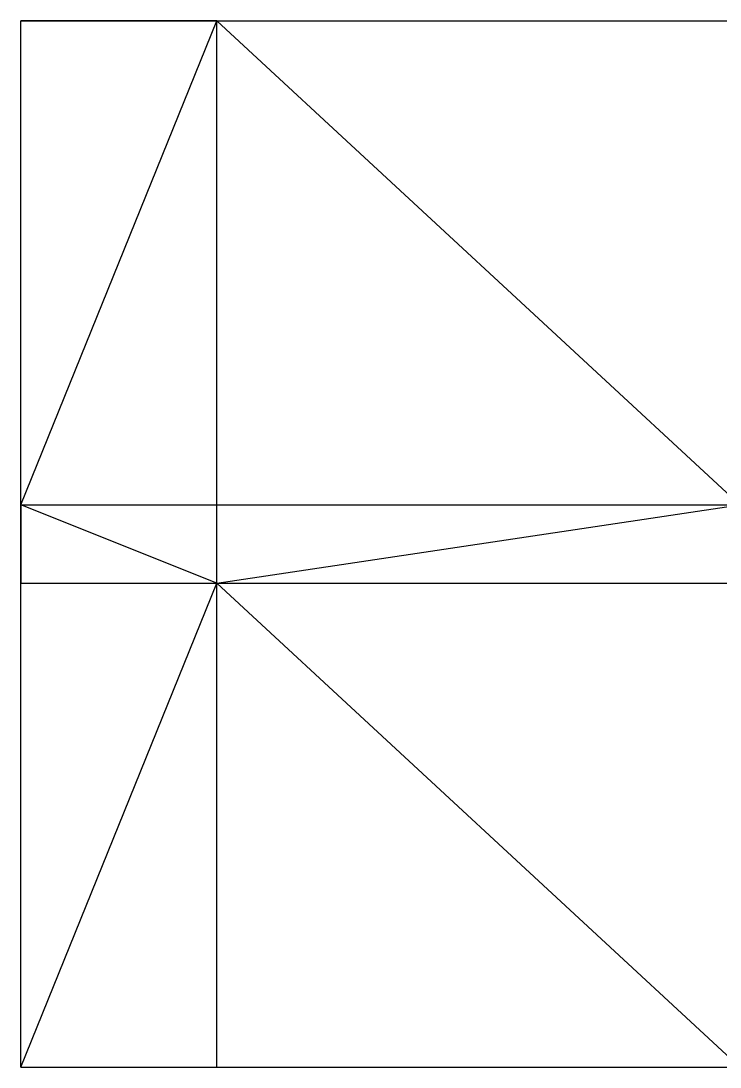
# Model space of a CAD drawing. Header units: metres. Extents: x 0 to 30, y 0 to 40.
# Drawn here: x 0 to 10.7, y 24 to 40 of the extents above; entities that cross this region are included whole.
import ezdxf

# ---------------------------------------------------------------- set-up
doc = ezdxf.new("R2010")
doc.units = ezdxf.units.M
for name, color, linetype in [('beam_x', 3, 'Continuous'), ('beam_y', 4, 'Continuous'), ('brace_xz', 1, 'Continuous'), ('brace_yz', 1, 'Continuous'), ('column', 7, 'Continuous'), ('floor_brace', 6, 'Continuous'), ('shear_wall_yz', 130, 'Continuous')]:
    doc.layers.add(name, color=color, linetype=linetype)

msp = doc.modelspace()

# ---------------------------------------------------------------- linework, layer by layer
at = {"layer": 'beam_x'}
for p, q in [((0, 40), (3, 40)), ((0, 40, 9), (3, 40, 9)), ((0, 40, 15), (3, 40, 15)), ((0, 40, 21), (3, 40, 21)), ((0, 40, 27), (3, 40, 27)), ((0, 40, 33), (3, 40, 33)), ((0, 40, 39), (3, 40, 39)), ((0, 40, 45), (3, 40, 45)), ((0, 40, 51), (3, 40, 51)), ((0, 40, 57), (3, 40, 57)), ((0, 40, 63), (3, 40, 63)), ((0, 40, 69), (3, 40, 69)), ((0, 40, 75), (3, 40, 75)), ((0, 40, 81), (3, 40, 81)), ((0, 40, 87), (3, 40, 87)), ((0, 40, 93), (3, 40, 93)), ((0, 40, 99), (3, 40, 99)), ((0, 40, 105), (3, 40, 105)), ((0, 40, 111), (3, 40, 111)), ((0, 40, 117), (3, 40, 117)), ((0, 40, 123), (3, 40, 123)), ((0, 40, 129), (3, 40, 129)), ((0, 40, 135), (3, 40, 135)), ((0, 40, 141), (3, 40, 141)), ((0, 40, 147), (3, 40, 147)), ((0, 40, 153), (3, 40, 153)), ((3, 40), (11, 40)), ((3, 40, 9), (11, 40, 9)), ((3, 40, 15), (11, 40, 15)), ((3, 40, 21), (11, 40, 21)), ((3, 40, 27), (11, 40, 27)), ((3, 40, 33), (11, 40, 33)), ((3, 40, 39), (11, 40, 39)), ((3, 40, 45), (11, 40, 45)), ((3, 40, 51), (11, 40, 51)), ((3, 40, 57), (11, 40, 57)), ((3, 40, 63), (11, 40, 63)), ((3, 40, 69), (11, 40, 69)), ((3, 40, 75), (11, 40, 75)), ((3, 40, 81), (11, 40, 81)), ((3, 40, 87), (11, 40, 87)), ((3, 40, 93), (11, 40, 93)), ((3, 40, 99), (11, 40, 99)), ((3, 40, 105), (11, 40, 105)), ((3, 40, 111), (11, 40, 111)), ((3, 40, 117), (11, 40, 117)), ((3, 40, 123), (11, 40, 123)), ((3, 40, 129), (11, 40, 129)), ((3, 40, 135), (11, 40, 135)), ((3, 40, 141), (11, 40, 141)), ((3, 40, 147), (11, 40, 147)), ((3, 40, 153), (11, 40, 153)), ((0, 32.6), (3, 32.6)), ((0, 32.6, 15), (3, 32.6, 15)), ((0, 32.6, 27), (3, 32.6, 27)), ((0, 32.6, 39), (3, 32.6, 39)), ((0, 32.6, 51), (3, 32.6, 51)), ((0, 32.6, 63), (3, 32.6, 63)), ((0, 32.6, 75), (3, 32.6, 75)), ((0, 32.6, 87), (3, 32.6, 87)), ((0, 32.6, 99), (3, 32.6, 99)), ((0, 32.6, 111), (3, 32.6, 111)), ((0, 32.6, 123), (3, 32.6, 123)), ((0, 32.6, 135), (3, 32.6, 135)), ((0, 32.6, 147), (3, 32.6, 147)), ((3, 32.6), (11, 32.6)), ((3, 32.6, 15), (11, 32.6, 15)), ((3, 32.6, 27), (11, 32.6, 27)), ((3, 32.6, 39), (11, 32.6, 39)), ((3, 32.6, 51), (11, 32.6, 51)), ((3, 32.6, 63), (11, 32.6, 63)), ((3, 32.6, 75), (11, 32.6, 75)), ((3, 32.6, 87), (11, 32.6, 87)), ((3, 32.6, 99), (11, 32.6, 99)), ((3, 32.6, 111), (11, 32.6, 111)), ((3, 32.6, 123), (11, 32.6, 123)), ((3, 32.6, 135), (11, 32.6, 135)), ((3, 32.6, 147), (11, 32.6, 147)), ((0, 31.4), (3, 31.4)), ((0, 31.4, 15), (3, 31.4, 15)), ((0, 31.4, 27), (3, 31.4, 27)), ((0, 31.4, 39), (3, 31.4, 39)), ((0, 31.4, 51), (3, 31.4, 51)), ((0, 31.4, 63), (3, 31.4, 63)), ((0, 31.4, 75), (3, 31.4, 75)), ((0, 31.4, 87), (3, 31.4, 87)), ((0, 31.4, 99), (3, 31.4, 99)), ((0, 31.4, 111), (3, 31.4, 111)), ((0, 31.4, 123), (3, 31.4, 123)), ((0, 31.4, 135), (3, 31.4, 135)), ((0, 31.4, 147), (3, 31.4, 147)), ((3, 31.4), (11, 31.4)), ((3, 31.4, 15), (11, 31.4, 15)), ((3, 31.4, 27), (11, 31.4, 27)), ((3, 31.4, 39), (11, 31.4, 39)), ((3, 31.4, 51), (11, 31.4, 51)), ((3, 31.4, 63), (11, 31.4, 63)), ((3, 31.4, 75), (11, 31.4, 75)), ((3, 31.4, 87), (11, 31.4, 87)), ((3, 31.4, 99), (11, 31.4, 99)), ((3, 31.4, 111), (11, 31.4, 111)), ((3, 31.4, 123), (11, 31.4, 123)), ((3, 31.4, 135), (11, 31.4, 135)), ((3, 31.4, 147), (11, 31.4, 147)), ((0, 24), (3, 24)), ((0, 24, 9), (3, 24, 9)), ((0, 24, 15), (3, 24, 15)), ((0, 24, 21), (3, 24, 21)), ((0, 24, 27), (3, 24, 27)), ((0, 24, 33), (3, 24, 33)), ((0, 24, 39), (3, 24, 39)), ((0, 24, 45), (3, 24, 45)), ((0, 24, 51), (3, 24, 51)), ((0, 24, 57), (3, 24, 57)), ((0, 24, 63), (3, 24, 63)), ((0, 24, 69), (3, 24, 69)), ((0, 24, 75), (3, 24, 75)), ((0, 24, 81), (3, 24, 81)), ((0, 24, 87), (3, 24, 87)), ((0, 24, 93), (3, 24, 93)), ((0, 24, 99), (3, 24, 99)), ((0, 24, 105), (3, 24, 105)), ((0, 24, 111), (3, 24, 111)), ((0, 24, 117), (3, 24, 117)), ((0, 24, 123), (3, 24, 123)), ((0, 24, 129), (3, 24, 129)), ((0, 24, 135), (3, 24, 135)), ((0, 24, 141), (3, 24, 141)), ((0, 24, 147), (3, 24, 147)), ((0, 24, 153), (3, 24, 153)), ((3, 24), (11, 24)), ((3, 24, 9), (11, 24, 9)), ((3, 24, 15), (11, 24, 15)), ((3, 24, 21), (11, 24, 21)), ((3, 24, 27), (11, 24, 27)), ((3, 24, 33), (11, 24, 33)), ((3, 24, 39), (11, 24, 39)), ((3, 24, 45), (11, 24, 45)), ((3, 24, 51), (11, 24, 51)), ((3, 24, 57), (11, 24, 57)), ((3, 24, 63), (11, 24, 63)), ((3, 24, 69), (11, 24, 69)), ((3, 24, 75), (11, 24, 75)), ((3, 24, 81), (11, 24, 81)), ((3, 24, 87), (11, 24, 87)), ((3, 24, 93), (11, 24, 93)), ((3, 24, 99), (11, 24, 99)), ((3, 24, 105), (11, 24, 105)), ((3, 24, 111), (11, 24, 111)), ((3, 24, 117), (11, 24, 117)), ((3, 24, 123), (11, 24, 123)), ((3, 24, 129), (11, 24, 129)), ((3, 24, 135), (11, 24, 135)), ((3, 24, 141), (11, 24, 141)), ((3, 24, 147), (11, 24, 147)), ((3, 24, 153), (11, 24, 153))]:
    msp.add_line(p, q, dxfattribs=at)
at = {"layer": 'beam_y'}
for p, q in [((0, 32.6), (0, 40)), ((0, 32.6, 9), (0, 40, 9)), ((0, 32.6, 15), (0, 40, 15)), ((0, 32.6, 21), (0, 40, 21)), ((0, 32.6, 27), (0, 40, 27)), ((0, 32.6, 33), (0, 40, 33)), ((0, 32.6, 39), (0, 40, 39)), ((0, 32.6, 45), (0, 40, 45)), ((0, 32.6, 51), (0, 40, 51)), ((0, 32.6, 57), (0, 40, 57)), ((0, 32.6, 63), (0, 40, 63)), ((0, 32.6, 69), (0, 40, 69)), ((0, 32.6, 75), (0, 40, 75)), ((0, 32.6, 81), (0, 40, 81)), ((0, 32.6, 87), (0, 40, 87)), ((0, 32.6, 93), (0, 40, 93)), ((0, 32.6, 99), (0, 40, 99)), ((0, 32.6, 105), (0, 40, 105)), ((0, 32.6, 111), (0, 40, 111)), ((0, 32.6, 117), (0, 40, 117)), ((0, 32.6, 123), (0, 40, 123)), ((0, 32.6, 129), (0, 40, 129)), ((0, 32.6, 135), (0, 40, 135)), ((0, 32.6, 141), (0, 40, 141)), ((0, 32.6, 147), (0, 40, 147)), ((0, 32.6, 153), (0, 40, 153)), ((3, 32.6, 9), (3, 40, 9)), ((3, 32.6, 21), (3, 40, 21)), ((3, 32.6, 33), (3, 40, 33)), ((3, 32.6, 45), (3, 40, 45)), ((3, 32.6, 57), (3, 40, 57)), ((3, 32.6, 69), (3, 40, 69)), ((3, 32.6, 81), (3, 40, 81)), ((3, 32.6, 93), (3, 40, 93)), ((3, 32.6, 105), (3, 40, 105)), ((3, 32.6, 117), (3, 40, 117)), ((3, 32.6, 129), (3, 40, 129)), ((3, 32.6, 141), (3, 40, 141)), ((3, 32.6, 153), (3, 40, 153)), ((0, 31.4), (0, 32.6)), ((0, 31.4, 9), (0, 32.6, 9)), ((0, 31.4, 15), (0, 32.6, 15)), ((0, 31.4, 21), (0, 32.6, 21)), ((0, 31.4, 27), (0, 32.6, 27)), ((0, 31.4, 33), (0, 32.6, 33)), ((0, 31.4, 39), (0, 32.6, 39)), ((0, 31.4, 45), (0, 32.6, 45)), ((0, 31.4, 51), (0, 32.6, 51)), ((0, 31.4, 57), (0, 32.6, 57)), ((0, 31.4, 63), (0, 32.6, 63)), ((0, 31.4, 69), (0, 32.6, 69)), ((0, 31.4, 75), (0, 32.6, 75)), ((0, 31.4, 81), (0, 32.6, 81)), ((0, 31.4, 87), (0, 32.6, 87)), ((0, 31.4, 93), (0, 32.6, 93)), ((0, 31.4, 99), (0, 32.6, 99)), ((0, 31.4, 105), (0, 32.6, 105)), ((0, 31.4, 111), (0, 32.6, 111)), ((0, 31.4, 117), (0, 32.6, 117)), ((0, 31.4, 123), (0, 32.6, 123)), ((0, 31.4, 129), (0, 32.6, 129)), ((0, 31.4, 135), (0, 32.6, 135)), ((0, 31.4, 141), (0, 32.6, 141)), ((0, 31.4, 147), (0, 32.6, 147)), ((0, 31.4, 153), (0, 32.6, 153)), ((3, 31.4, 9), (3, 32.6, 9)), ((3, 31.4, 21), (3, 32.6, 21)), ((3, 31.4, 33), (3, 32.6, 33)), ((3, 31.4, 45), (3, 32.6, 45)), ((3, 31.4, 57), (3, 32.6, 57)), ((3, 31.4, 69), (3, 32.6, 69)), ((3, 31.4, 81), (3, 32.6, 81)), ((3, 31.4, 93), (3, 32.6, 93)), ((3, 31.4, 105), (3, 32.6, 105)), ((3, 31.4, 117), (3, 32.6, 117)), ((3, 31.4, 129), (3, 32.6, 129)), ((3, 31.4, 141), (3, 32.6, 141)), ((3, 31.4, 153), (3, 32.6, 153)), ((0, 24), (0, 31.4)), ((0, 24, 9), (0, 31.4, 9)), ((0, 24, 15), (0, 31.4, 15)), ((0, 24, 21), (0, 31.4, 21)), ((0, 24, 27), (0, 31.4, 27)), ((0, 24, 33), (0, 31.4, 33)), ((0, 24, 39), (0, 31.4, 39)), ((0, 24, 45), (0, 31.4, 45)), ((0, 24, 51), (0, 31.4, 51)), ((0, 24, 57), (0, 31.4, 57)), ((0, 24, 63), (0, 31.4, 63)), ((0, 24, 69), (0, 31.4, 69)), ((0, 24, 75), (0, 31.4, 75)), ((0, 24, 81), (0, 31.4, 81)), ((0, 24, 87), (0, 31.4, 87)), ((0, 24, 93), (0, 31.4, 93)), ((0, 24, 99), (0, 31.4, 99)), ((0, 24, 105), (0, 31.4, 105)), ((0, 24, 111), (0, 31.4, 111)), ((0, 24, 117), (0, 31.4, 117)), ((0, 24, 123), (0, 31.4, 123)), ((0, 24, 129), (0, 31.4, 129)), ((0, 24, 135), (0, 31.4, 135)), ((0, 24, 141), (0, 31.4, 141)), ((0, 24, 147), (0, 31.4, 147)), ((0, 24, 153), (0, 31.4, 153)), ((3, 24, 9), (3, 31.4, 9)), ((3, 24, 21), (3, 31.4, 21)), ((3, 24, 33), (3, 31.4, 33)), ((3, 24, 45), (3, 31.4, 45)), ((3, 24, 57), (3, 31.4, 57)), ((3, 24, 69), (3, 31.4, 69)), ((3, 24, 81), (3, 31.4, 81)), ((3, 24, 93), (3, 31.4, 93)), ((3, 24, 105), (3, 31.4, 105)), ((3, 24, 117), (3, 31.4, 117)), ((3, 24, 129), (3, 31.4, 129)), ((3, 24, 141), (3, 31.4, 141)), ((3, 24, 153), (3, 31.4, 153))]:
    msp.add_line(p, q, dxfattribs=at)
at = {"layer": 'brace_xz'}
for p, q in [((3, 40), (0, 40, 9)), ((3, 40, 39), (0, 40, 45)), ((3, 40, 75), (0, 40, 81)), ((3, 40, 111), (0, 40, 117)), ((3, 40, 147), (0, 40, 153)), ((0, 24), (3, 24, 9)), ((0, 24, 39), (3, 24, 45)), ((0, 24, 75), (3, 24, 81)), ((0, 24, 111), (3, 24, 117)), ((0, 24, 147), (3, 24, 153))]:
    msp.add_line(p, q, dxfattribs=at)
at = {"layer": 'brace_yz'}
for p, q in [((0, 32.6), (0, 40, 9)), ((0, 32.6, 51), (0, 40, 57)), ((0, 32.6, 99), (0, 40, 105)), ((0, 32.6, 147), (0, 40, 153)), ((0, 24), (0, 31.4, 9)), ((0, 24, 51), (0, 31.4, 57)), ((0, 24, 99), (0, 31.4, 105)), ((0, 24, 147), (0, 31.4, 153))]:
    msp.add_line(p, q, dxfattribs=at)
at = {"layer": 'column'}
for p, q in [((0, 40), (0, 40, 9)), ((0, 40, 9), (0, 40, 15)), ((0, 40, 15), (0, 40, 21)), ((0, 40, 21), (0, 40, 27)), ((0, 40, 27), (0, 40, 33)), ((0, 40, 33), (0, 40, 39)), ((0, 40, 39), (0, 40, 45)), ((0, 40, 45), (0, 40, 51)), ((0, 40, 51), (0, 40, 57)), ((0, 40, 57), (0, 40, 63)), ((0, 40, 63), (0, 40, 69)), ((0, 40, 69), (0, 40, 75)), ((0, 40, 75), (0, 40, 81)), ((0, 40, 81), (0, 40, 87)), ((0, 40, 87), (0, 40, 93)), ((0, 40, 93), (0, 40, 99)), ((0, 40, 99), (0, 40, 105)), ((0, 40, 105), (0, 40, 111)), ((0, 40, 111), (0, 40, 117)), ((0, 40, 117), (0, 40, 123)), ((0, 40, 123), (0, 40, 129)), ((0, 40, 129), (0, 40, 135)), ((0, 40, 135), (0, 40, 141)), ((0, 40, 141), (0, 40, 147)), ((0, 40, 147), (0, 40, 153)), ((3, 40), (3, 40, 9)), ((3, 40, 9), (3, 40, 15)), ((3, 40, 15), (3, 40, 21)), ((3, 40, 21), (3, 40, 27)), ((3, 40, 27), (3, 40, 33)), ((3, 40, 33), (3, 40, 39)), ((3, 40, 39), (3, 40, 45)), ((3, 40, 45), (3, 40, 51)), ((3, 40, 51), (3, 40, 57)), ((3, 40, 57), (3, 40, 63)), ((3, 40, 63), (3, 40, 69)), ((3, 40, 69), (3, 40, 75)), ((3, 40, 75), (3, 40, 81)), ((3, 40, 81), (3, 40, 87)), ((3, 40, 87), (3, 40, 93)), ((3, 40, 93), (3, 40, 99)), ((3, 40, 99), (3, 40, 105)), ((3, 40, 105), (3, 40, 111)), ((3, 40, 111), (3, 40, 117)), ((3, 40, 117), (3, 40, 123)), ((3, 40, 123), (3, 40, 129)), ((3, 40, 129), (3, 40, 135)), ((3, 40, 135), (3, 40, 141)), ((3, 40, 141), (3, 40, 147)), ((3, 40, 147), (3, 40, 153)), ((0, 32.6), (0, 32.6, 9)), ((0, 32.6, 9), (0, 32.6, 15)), ((0, 32.6, 15), (0, 32.6, 21)), ((0, 32.6, 21), (0, 32.6, 27)), ((0, 32.6, 27), (0, 32.6, 33)), ((0, 32.6, 33), (0, 32.6, 39)), ((0, 32.6, 39), (0, 32.6, 45)), ((0, 32.6, 45), (0, 32.6, 51)), ((0, 32.6, 51), (0, 32.6, 57)), ((0, 32.6, 57), (0, 32.6, 63)), ((0, 32.6, 63), (0, 32.6, 69)), ((0, 32.6, 69), (0, 32.6, 75)), ((0, 32.6, 75), (0, 32.6, 81)), ((0, 32.6, 81), (0, 32.6, 87)), ((0, 32.6, 87), (0, 32.6, 93)), ((0, 32.6, 93), (0, 32.6, 99)), ((0, 32.6, 99), (0, 32.6, 105)), ((0, 32.6, 105), (0, 32.6, 111)), ((0, 32.6, 111), (0, 32.6, 117)), ((0, 32.6, 117), (0, 32.6, 123)), ((0, 32.6, 123), (0, 32.6, 129)), ((0, 32.6, 129), (0, 32.6, 135)), ((0, 32.6, 135), (0, 32.6, 141)), ((0, 32.6, 141), (0, 32.6, 147)), ((0, 32.6, 147), (0, 32.6, 153)), ((3, 32.6), (3, 32.6, 9)), ((3, 32.6, 9), (3, 32.6, 15)), ((3, 32.6, 15), (3, 32.6, 21)), ((3, 32.6, 21), (3, 32.6, 27)), ((3, 32.6, 27), (3, 32.6, 33)), ((3, 32.6, 33), (3, 32.6, 39)), ((3, 32.6, 39), (3, 32.6, 45)), ((3, 32.6, 45), (3, 32.6, 51)), ((3, 32.6, 51), (3, 32.6, 57)), ((3, 32.6, 57), (3, 32.6, 63)), ((3, 32.6, 63), (3, 32.6, 69)), ((3, 32.6, 69), (3, 32.6, 75)), ((3, 32.6, 75), (3, 32.6, 81)), ((3, 32.6, 81), (3, 32.6, 87)), ((3, 32.6, 87), (3, 32.6, 93)), ((3, 32.6, 93), (3, 32.6, 99)), ((3, 32.6, 99), (3, 32.6, 105)), ((3, 32.6, 105), (3, 32.6, 111)), ((3, 32.6, 111), (3, 32.6, 117)), ((3, 32.6, 117), (3, 32.6, 123)), ((3, 32.6, 123), (3, 32.6, 129)), ((3, 32.6, 129), (3, 32.6, 135)), ((3, 32.6, 135), (3, 32.6, 141)), ((3, 32.6, 141), (3, 32.6, 147)), ((3, 32.6, 147), (3, 32.6, 153)), ((0, 31.4), (0, 31.4, 9)), ((0, 31.4, 9), (0, 31.4, 15)), ((0, 31.4, 15), (0, 31.4, 21)), ((0, 31.4, 21), (0, 31.4, 27)), ((0, 31.4, 27), (0, 31.4, 33)), ((0, 31.4, 33), (0, 31.4, 39)), ((0, 31.4, 39), (0, 31.4, 45)), ((0, 31.4, 45), (0, 31.4, 51)), ((0, 31.4, 51), (0, 31.4, 57)), ((0, 31.4, 57), (0, 31.4, 63)), ((0, 31.4, 63), (0, 31.4, 69)), ((0, 31.4, 69), (0, 31.4, 75)), ((0, 31.4, 75), (0, 31.4, 81)), ((0, 31.4, 81), (0, 31.4, 87)), ((0, 31.4, 87), (0, 31.4, 93)), ((0, 31.4, 93), (0, 31.4, 99)), ((0, 31.4, 99), (0, 31.4, 105)), ((0, 31.4, 105), (0, 31.4, 111)), ((0, 31.4, 111), (0, 31.4, 117)), ((0, 31.4, 117), (0, 31.4, 123)), ((0, 31.4, 123), (0, 31.4, 129)), ((0, 31.4, 129), (0, 31.4, 135)), ((0, 31.4, 135), (0, 31.4, 141)), ((0, 31.4, 141), (0, 31.4, 147)), ((0, 31.4, 147), (0, 31.4, 153)), ((3, 31.4), (3, 31.4, 9)), ((3, 31.4, 9), (3, 31.4, 15)), ((3, 31.4, 15), (3, 31.4, 21)), ((3, 31.4, 21), (3, 31.4, 27)), ((3, 31.4, 27), (3, 31.4, 33)), ((3, 31.4, 33), (3, 31.4, 39)), ((3, 31.4, 39), (3, 31.4, 45)), ((3, 31.4, 45), (3, 31.4, 51)), ((3, 31.4, 51), (3, 31.4, 57)), ((3, 31.4, 57), (3, 31.4, 63)), ((3, 31.4, 63), (3, 31.4, 69)), ((3, 31.4, 69), (3, 31.4, 75)), ((3, 31.4, 75), (3, 31.4, 81)), ((3, 31.4, 81), (3, 31.4, 87)), ((3, 31.4, 87), (3, 31.4, 93)), ((3, 31.4, 93), (3, 31.4, 99)), ((3, 31.4, 99), (3, 31.4, 105)), ((3, 31.4, 105), (3, 31.4, 111)), ((3, 31.4, 111), (3, 31.4, 117)), ((3, 31.4, 117), (3, 31.4, 123)), ((3, 31.4, 123), (3, 31.4, 129)), ((3, 31.4, 129), (3, 31.4, 135)), ((3, 31.4, 135), (3, 31.4, 141)), ((3, 31.4, 141), (3, 31.4, 147)), ((3, 31.4, 147), (3, 31.4, 153)), ((0, 24), (0, 24, 9)), ((0, 24, 9), (0, 24, 15)), ((0, 24, 15), (0, 24, 21)), ((0, 24, 21), (0, 24, 27)), ((0, 24, 27), (0, 24, 33)), ((0, 24, 33), (0, 24, 39)), ((0, 24, 39), (0, 24, 45)), ((0, 24, 45), (0, 24, 51)), ((0, 24, 51), (0, 24, 57)), ((0, 24, 57), (0, 24, 63)), ((0, 24, 63), (0, 24, 69)), ((0, 24, 69), (0, 24, 75)), ((0, 24, 75), (0, 24, 81)), ((0, 24, 81), (0, 24, 87)), ((0, 24, 87), (0, 24, 93)), ((0, 24, 93), (0, 24, 99)), ((0, 24, 99), (0, 24, 105)), ((0, 24, 105), (0, 24, 111)), ((0, 24, 111), (0, 24, 117)), ((0, 24, 117), (0, 24, 123)), ((0, 24, 123), (0, 24, 129)), ((0, 24, 129), (0, 24, 135)), ((0, 24, 135), (0, 24, 141)), ((0, 24, 141), (0, 24, 147)), ((0, 24, 147), (0, 24, 153)), ((3, 24), (3, 24, 9)), ((3, 24, 9), (3, 24, 15)), ((3, 24, 15), (3, 24, 21)), ((3, 24, 21), (3, 24, 27)), ((3, 24, 27), (3, 24, 33)), ((3, 24, 33), (3, 24, 39)), ((3, 24, 39), (3, 24, 45)), ((3, 24, 45), (3, 24, 51)), ((3, 24, 51), (3, 24, 57)), ((3, 24, 57), (3, 24, 63)), ((3, 24, 63), (3, 24, 69)), ((3, 24, 69), (3, 24, 75)), ((3, 24, 75), (3, 24, 81)), ((3, 24, 81), (3, 24, 87)), ((3, 24, 87), (3, 24, 93)), ((3, 24, 93), (3, 24, 99)), ((3, 24, 99), (3, 24, 105)), ((3, 24, 105), (3, 24, 111)), ((3, 24, 111), (3, 24, 117)), ((3, 24, 117), (3, 24, 123)), ((3, 24, 123), (3, 24, 129)), ((3, 24, 129), (3, 24, 135)), ((3, 24, 135), (3, 24, 141)), ((3, 24, 141), (3, 24, 147)), ((3, 24, 147), (3, 24, 153))]:
    msp.add_line(p, q, dxfattribs=at)
at = {"layer": 'floor_brace'}
for p, q in [((0, 32.6), (3, 40)), ((0, 32.6, 75), (3, 40, 75)), ((0, 32.6, 147), (3, 40, 147)), ((11, 32.6), (3, 40)), ((11, 32.6, 75), (3, 40, 75)), ((11, 32.6, 147), (3, 40, 147)), ((3, 31.4), (0, 32.6)), ((3, 31.4, 75), (0, 32.6, 75)), ((3, 31.4, 147), (0, 32.6, 147)), ((3, 31.4), (11, 32.6)), ((3, 31.4, 75), (11, 32.6, 75)), ((3, 31.4, 147), (11, 32.6, 147)), ((0, 24), (3, 31.4)), ((0, 24, 75), (3, 31.4, 75)), ((0, 24, 147), (3, 31.4, 147)), ((11, 24), (3, 31.4)), ((11, 24, 75), (3, 31.4, 75)), ((11, 24, 147), (3, 31.4, 147))]:
    msp.add_line(p, q, dxfattribs=at)
at = {"layer": 'shear_wall_yz'}
for p, q in [((0, 31.4), (0, 32.6, 9)), ((0, 32.6), (0, 31.4, 9)), ((0, 31.4, 9), (0, 32.6, 15)), ((0, 32.6, 9), (0, 31.4, 15)), ((0, 31.4, 15), (0, 32.6, 21)), ((0, 32.6, 15), (0, 31.4, 21)), ((0, 31.4, 21), (0, 32.6, 27)), ((0, 32.6, 21), (0, 31.4, 27)), ((0, 31.4, 27), (0, 32.6, 33)), ((0, 32.6, 27), (0, 31.4, 33)), ((0, 31.4, 33), (0, 32.6, 39)), ((0, 32.6, 33), (0, 31.4, 39)), ((0, 31.4, 39), (0, 32.6, 45)), ((0, 32.6, 39), (0, 31.4, 45)), ((0, 31.4, 45), (0, 32.6, 51)), ((0, 32.6, 45), (0, 31.4, 51)), ((0, 31.4, 51), (0, 32.6, 57)), ((0, 32.6, 51), (0, 31.4, 57)), ((0, 31.4, 57), (0, 32.6, 63)), ((0, 32.6, 57), (0, 31.4, 63)), ((0, 31.4, 63), (0, 32.6, 69)), ((0, 32.6, 63), (0, 31.4, 69)), ((0, 31.4, 69), (0, 32.6, 75)), ((0, 32.6, 69), (0, 31.4, 75)), ((0, 31.4, 75), (0, 32.6, 81)), ((0, 32.6, 75), (0, 31.4, 81)), ((0, 31.4, 81), (0, 32.6, 87)), ((0, 32.6, 81), (0, 31.4, 87)), ((0, 31.4, 87), (0, 32.6, 93)), ((0, 32.6, 87), (0, 31.4, 93)), ((0, 31.4, 93), (0, 32.6, 99)), ((0, 32.6, 93), (0, 31.4, 99)), ((0, 31.4, 99), (0, 32.6, 105)), ((0, 32.6, 99), (0, 31.4, 105)), ((0, 31.4, 105), (0, 32.6, 111)), ((0, 32.6, 105), (0, 31.4, 111)), ((0, 31.4, 111), (0, 32.6, 117)), ((0, 32.6, 111), (0, 31.4, 117)), ((0, 31.4, 117), (0, 32.6, 123)), ((0, 32.6, 117), (0, 31.4, 123)), ((0, 31.4, 123), (0, 32.6, 129)), ((0, 32.6, 123), (0, 31.4, 129)), ((0, 31.4, 129), (0, 32.6, 135)), ((0, 32.6, 129), (0, 31.4, 135)), ((0, 31.4, 135), (0, 32.6, 141)), ((0, 32.6, 135), (0, 31.4, 141)), ((0, 31.4, 141), (0, 32.6, 147)), ((0, 32.6, 141), (0, 31.4, 147)), ((0, 31.4, 147), (0, 32.6, 153)), ((0, 32.6, 147), (0, 31.4, 153))]:
    msp.add_line(p, q, dxfattribs=at)

doc.saveas('drawing.dxf')
